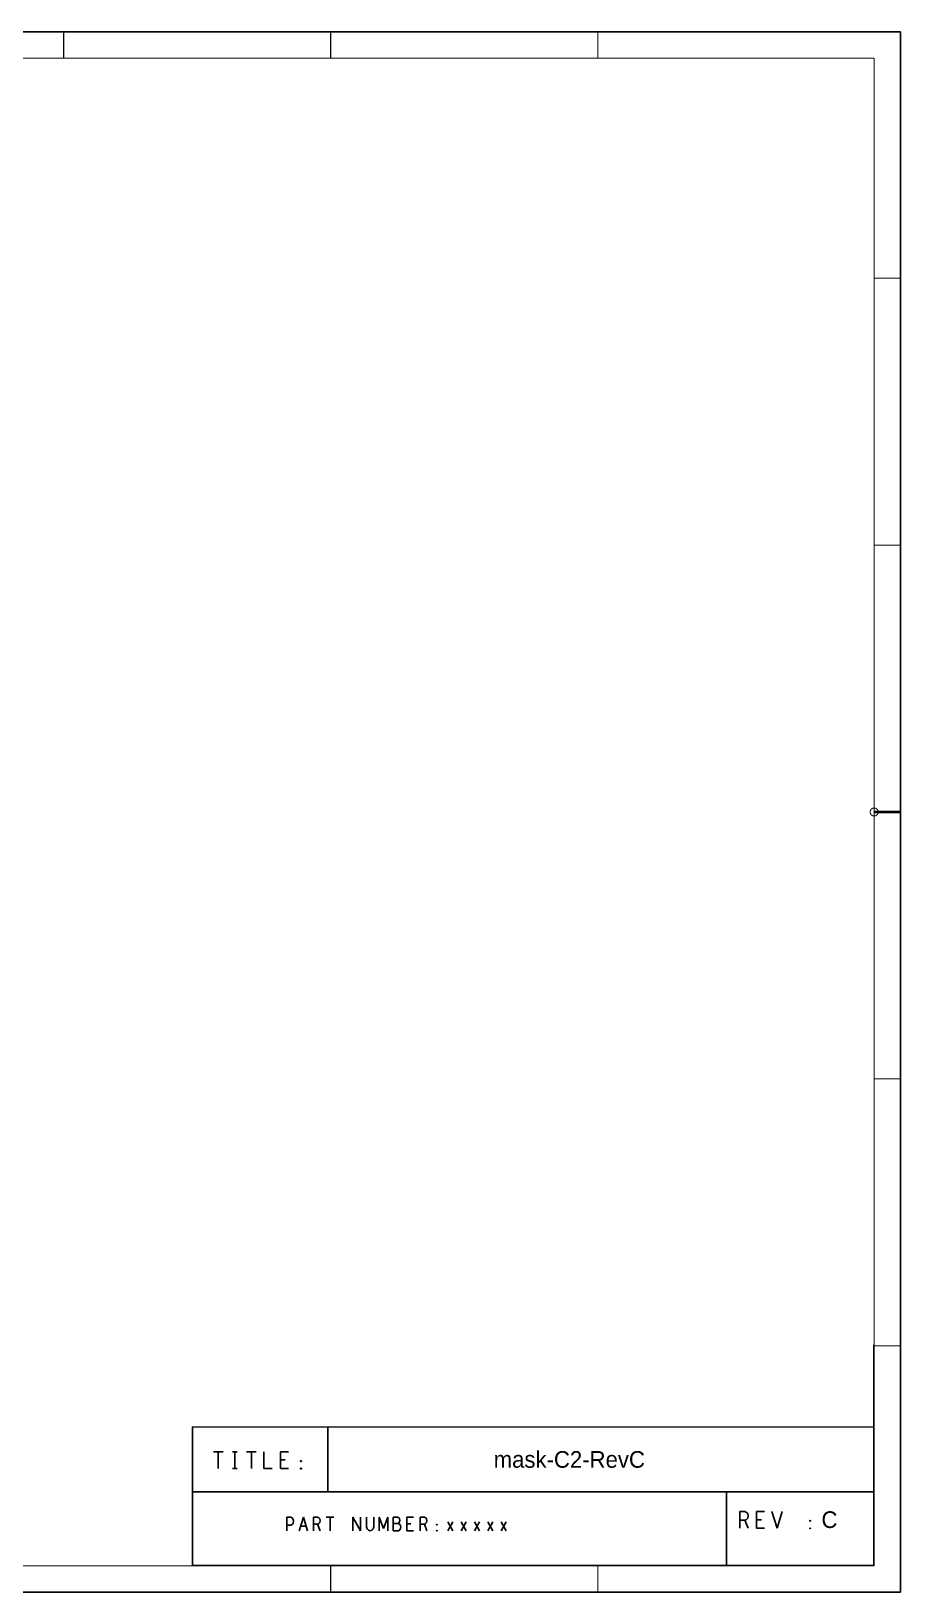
# Model space of a CAD drawing. Extents: x -133 to 287, y -155 to 143.
# Drawn here: x 121.7 to 287.3, y -154.6 to 142.6 of the extents above; entities that cross this region are included whole.
import ezdxf

# ---------------------------------------------------------------- set-up
doc = ezdxf.new("R2010")
doc.units = 0
doc.layers.add('DF_OUTLINE_DATA', color=3, linetype='CONTINUOUS')

msp = doc.modelspace()

# ---------------------------------------------------------------- linework, layer by layer
at = {"layer": 'DF_OUTLINE_DATA'}
for points in [[(-132.903214, 142.482824), (287.096708, 142.482824)], [(287.096708, -154.51709), (287.096708, 142.482824)], [(282.00223, -107.431078), (282.00223, -149.430994)], [(152.402286, -123.054364), (282.06319, -123.105164)], [(152.402286, -123.054364), (152.402286, -149.430994)], [(178.17719, -123.054364), (178.17719, -135.28675)], [(156.40558, -127.804164), (158.2166, -127.804164)], [(157.31109, -127.804164), (157.31109, -130.979164)], [(159.98825, -127.804164), (160.93313, -127.804164)], [(160.46069, -127.804164), (160.46069, -130.979164)], [(162.70478, -127.804164), (164.5158, -127.804164)], [(163.61029, -127.804164), (163.61029, -130.979164)], [(165.97249, -127.804164), (165.97249, -130.979164)], [(169.12209, -127.804164), (170.69689, -127.804164)], [(169.12209, -130.979164), (169.12209, -127.804164)], [(170.06697, -129.338832), (169.12209, -129.338832)], [(172.98035, -129.497582), (173.05909, -129.444496)], [(172.98035, -129.603246), (172.98035, -129.497582)], [(173.05909, -129.656332), (172.98035, -129.603246)], [(173.05909, -129.444496), (173.13783, -129.497582)], [(173.13783, -129.603246), (173.05909, -129.656332)], [(173.13783, -129.497582), (173.13783, -129.603246)], [(159.98825, -130.979164), (160.93313, -130.979164)], [(165.97249, -130.979164), (167.54729, -130.979164)], [(170.69689, -130.979164), (169.12209, -130.979164)], [(172.98035, -130.926332), (173.05909, -130.873246)], [(172.98035, -131.031996), (172.98035, -130.926332)], [(173.05909, -131.085082), (172.98035, -131.031996)], [(173.05909, -130.873246), (173.13783, -130.926332)], [(173.13783, -131.031996), (173.05909, -131.085082)], [(173.13783, -130.926332), (173.13783, -131.031996)], [(152.402286, -135.431022), (282.00223, -135.431022)], [(254.002286, -135.431022), (254.002286, -149.430994)], [(256.53619, -139.174982), (257.52044, -139.174982)], [(256.53619, -142.349982), (256.53619, -139.174982)], [(257.52044, -139.174982), (257.8354, -139.333732)], [(257.8354, -139.333732), (258.03225, -139.545314)], [(258.03225, -139.545314), (258.11099, -139.968732)], [(259.68579, -139.174982), (261.26059, -139.174982)], [(259.68579, -142.349982), (259.68579, -139.174982)], [(262.63854, -139.174982), (263.62279, -142.349982)], [(263.62279, -142.349982), (264.60704, -139.174982)], [(170.32859, -140.2588), (171.09059, -140.2588)], [(170.32859, -142.7988), (170.32859, -140.2588)], [(171.09059, -141.740636), (170.32859, -141.740636)], [(171.09059, -140.2588), (171.34459, -140.3858)], [(171.37634, -141.613382), (171.09059, -141.740636)], [(171.34459, -140.3858), (171.53509, -140.682218)], [(171.53509, -141.359382), (171.37634, -141.613382)], [(171.53509, -140.682218), (171.59859, -141.0208)], [(171.59859, -141.0208), (171.53509, -141.359382)], [(172.70984, -142.7988), (173.50359, -140.2588)], [(174.01159, -141.9098), (172.99559, -141.9098)], [(173.50359, -140.2588), (174.29734, -142.7988)], [(175.40859, -140.2588), (176.20234, -140.2588)], [(175.40859, -142.7988), (175.40859, -140.2588)], [(176.20234, -141.571218), (175.40859, -141.571218)], [(176.20234, -140.2588), (176.45634, -140.3858)], [(176.42459, -141.444218), (176.20234, -141.571218)], [(176.20234, -141.571218), (176.67859, -142.7988)], [(176.61509, -141.232382), (176.42459, -141.444218)], [(176.45634, -140.3858), (176.61509, -140.555218)], [(176.61509, -140.555218), (176.67859, -140.8938)], [(176.67859, -140.8938), (176.61509, -141.232382)], [(177.85334, -140.2588), (179.31384, -140.2588)], [(178.58359, -140.2588), (178.58359, -142.7988)], [(182.93334, -140.2588), (184.39384, -142.7988)], [(182.93334, -142.7988), (182.93334, -140.2588)], [(184.39384, -142.7988), (184.39384, -140.2588)], [(185.50509, -140.2588), (185.50509, -142.079218)], [(185.50509, -142.079218), (185.63209, -142.460218)], [(185.63209, -142.460218), (185.88609, -142.714218)], [(186.52109, -142.714218), (186.77509, -142.460218)], [(186.77509, -142.460218), (186.90209, -142.079218)], [(186.90209, -142.079218), (186.90209, -140.2588)], [(187.91809, -140.2588), (188.74359, -142.375382)], [(187.91809, -142.7988), (187.91809, -140.2588)], [(188.74359, -142.375382), (189.56909, -140.2588)], [(189.56909, -140.2588), (189.56909, -142.7988)], [(190.55334, -140.2588), (190.55334, -142.7988)], [(191.41059, -140.2588), (190.55334, -140.2588)], [(191.53759, -141.444218), (190.55334, -141.444218)], [(191.63284, -140.3858), (191.41059, -140.2588)], [(191.53759, -141.444218), (191.66459, -141.317218)], [(191.75984, -141.5288), (191.53759, -141.444218)], [(191.60109, -142.7988), (191.82334, -142.629382)], [(191.75984, -140.555218), (191.63284, -140.3858)], [(191.66459, -141.317218), (191.75984, -141.105636)], [(191.82334, -140.809218), (191.75984, -140.555218)], [(191.75984, -141.105636), (191.82334, -140.809218)], [(191.95034, -141.7828), (191.75984, -141.5288)], [(191.82334, -142.629382), (191.95034, -142.375382)], [(192.01384, -142.079218), (191.95034, -141.7828)], [(191.95034, -142.375382), (192.01384, -142.079218)], [(193.18859, -140.2588), (194.45859, -140.2588)], [(193.18859, -142.7988), (193.18859, -140.2588)], [(193.95059, -141.486382), (193.18859, -141.486382)], [(195.72859, -140.2588), (196.52234, -140.2588)], [(195.72859, -142.7988), (195.72859, -140.2588)], [(196.52234, -141.571218), (195.72859, -141.571218)], [(196.52234, -140.2588), (196.77634, -140.3858)], [(196.74459, -141.444218), (196.52234, -141.571218)], [(196.52234, -141.571218), (196.99859, -142.7988)], [(196.93509, -141.232382), (196.74459, -141.444218)], [(196.77634, -140.3858), (196.93509, -140.555218)], [(196.93509, -140.555218), (196.99859, -140.8938)], [(196.99859, -140.8938), (196.93509, -141.232382)], [(198.84009, -141.613382), (198.90359, -141.571218)], [(198.84009, -141.698218), (198.84009, -141.613382)], [(198.90359, -141.740636), (198.84009, -141.698218)], [(198.90359, -141.571218), (198.96709, -141.613382)], [(198.96709, -141.698218), (198.90359, -141.740636)], [(198.96709, -141.613382), (198.96709, -141.698218)], [(201.91984, -141.105636), (200.96734, -142.7988)], [(200.96734, -141.105636), (201.91984, -142.7988)], [(204.45984, -141.105636), (203.50734, -142.7988)], [(203.50734, -141.105636), (204.45984, -142.7988)], [(206.99984, -141.105636), (206.04734, -142.7988)], [(206.04734, -141.105636), (206.99984, -142.7988)], [(209.53984, -141.105636), (208.58734, -142.7988)], [(208.58734, -141.105636), (209.53984, -142.7988)], [(212.07984, -141.105636), (211.12734, -142.7988)], [(211.12734, -141.105636), (212.07984, -142.7988)], [(257.52044, -140.815314), (256.53619, -140.815314)], [(257.79603, -140.656564), (257.52044, -140.815314)], [(257.52044, -140.815314), (258.11099, -142.349982)], [(258.03225, -140.39215), (257.79603, -140.656564)], [(258.11099, -139.968732), (258.03225, -140.39215)], [(260.63067, -140.70965), (259.68579, -140.70965)], [(261.26059, -142.349982), (259.68579, -142.349982)], [(269.84325, -140.8684), (269.92199, -140.815314)], [(269.84325, -140.974064), (269.84325, -140.8684)], [(269.92199, -141.02715), (269.84325, -140.974064)], [(269.84325, -142.29715), (269.92199, -142.244064)], [(269.84325, -142.402814), (269.84325, -142.29715)], [(269.92199, -142.4559), (269.84325, -142.402814)], [(269.92199, -140.815314), (270.00073, -140.8684)], [(270.00073, -140.974064), (269.92199, -141.02715)], [(269.92199, -142.244064), (270.00073, -142.29715)], [(270.00073, -142.402814), (269.92199, -142.4559)], [(270.00073, -140.8684), (270.00073, -140.974064)], [(270.00073, -142.29715), (270.00073, -142.402814)], [(185.88609, -142.714218), (186.20359, -142.7988)], [(186.20359, -142.7988), (186.52109, -142.714218)], [(190.55334, -142.7988), (191.60109, -142.7988)], [(194.45859, -142.7988), (193.18859, -142.7988)], [(198.84009, -142.756382), (198.90359, -142.714218)], [(198.84009, -142.841218), (198.84009, -142.756382)], [(198.90359, -142.883382), (198.84009, -142.841218)], [(198.90359, -142.714218), (198.96709, -142.756382)], [(198.96709, -142.841218), (198.90359, -142.883382)], [(198.96709, -142.756382), (198.96709, -142.841218)], [(152.402286, -149.430994), (282.00223, -149.430994)], [(-132.903214, -154.51709), (287.096708, -154.51709)]]:
    msp.add_lwpolyline(points, dxfattribs=at)
for points, const_width in [([(127.896874, 142.482824), (127.896874, 137.482834)], 0.199898), ([(178.696874, 142.482824), (178.696874, 137.482834)], 0.199898), ([(229.496874, 142.482824), (229.496874, 137.482834)], 0.199898), ([(-127.903224, 137.482834), (282.096718, 137.482834)], 0.199898), ([(282.096718, -149.5171), (282.096718, 137.482834)], 0.199898), ([(287.096708, 95.582994), (282.096718, 95.582994)], 0.199898), ([(287.096708, 44.782994), (282.096718, 44.782994)], 0.199898), ([(287.096708, -6.017006), (282.096718, -6.017006)], 0.500126), ([(287.096708, -56.817006), (282.096718, -56.817006)], 0.199898), ([(287.096708, -107.617006), (282.096718, -107.617006)], 0.199898), ([(-127.903224, -149.5171), (282.096718, -149.5171)], 0.199898), ([(178.696874, -154.51709), (178.696874, -149.5171)], 0.199898), ([(229.496874, -154.51709), (229.496874, -149.5171)], 0.199898)]:
    msp.add_lwpolyline(points, dxfattribs=dict(at, const_width=const_width))
at = {"layer": 'DF_OUTLINE_DATA', "const_width": 0.199898}
for points in [[(282.856178, -6.017006, 1), (281.337258, -6.017006)], [(281.337258, -6.017006, 1), (282.856178, -6.017006)]]:
    msp.add_lwpolyline(points, format="xyb", dxfattribs=at)

# ---------------------------------------------------------------- texts
at = {"layer": 'DF_OUTLINE_DATA', "width": 0.992}
for s, p in [('mask-C2-RevC', (209.703162, -130.825494)), ('C', (272.0721, -142.28826))]:
    msp.add_text(s, height=3.175, dxfattribs=at).set_placement(p)

doc.saveas('drawing.dxf')
